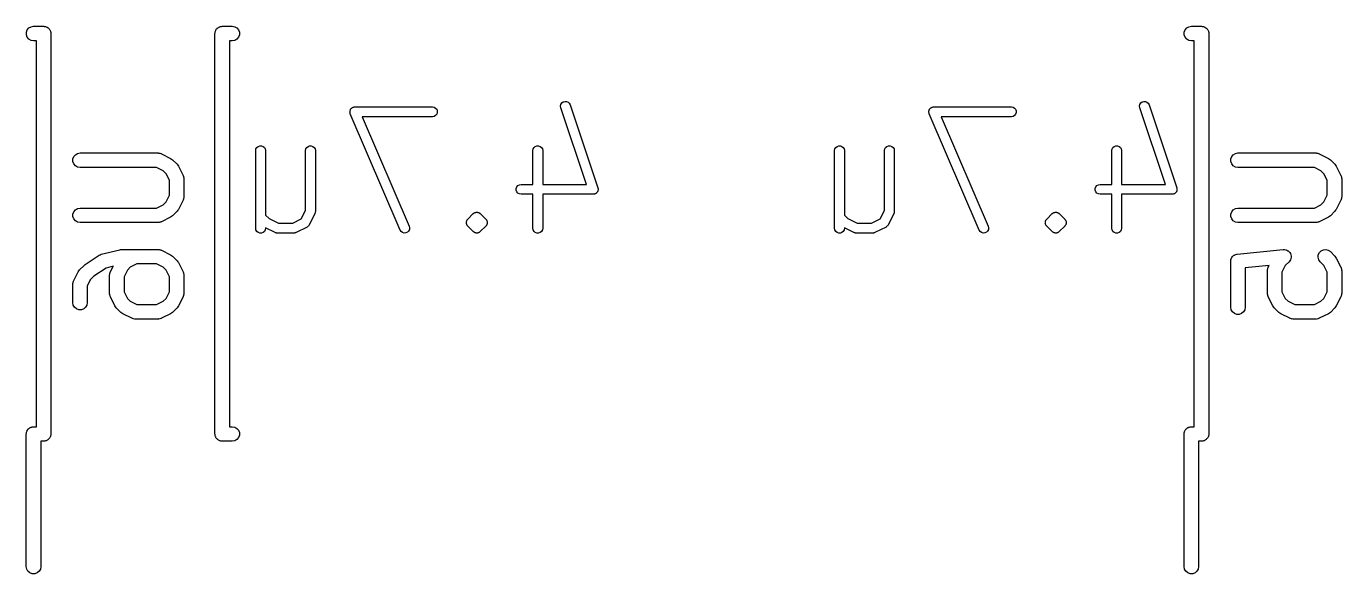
# Model space of a CAD drawing. Extents: x -0.3 to 76.5, y -74.5 to -2.2.
# Drawn here: x 62.9 to 76.53, y -39.52 to -33.85 of the extents above; entities that cross this region are included whole.
import ezdxf

# ---------------------------------------------------------------- set-up
doc = ezdxf.new("R2010")
doc.units = 0
doc.header["$MEASUREMENT"] = 0
doc.layers.add('BLACK', color=7, linetype='CONTINUOUS')

msp = doc.modelspace()

# ---------------------------------------------------------------- linework, layer by layer
at = {"layer": 'Black'}
for p, q in [((62.8961, -33.912), (62.905, -33.8875)), ((62.8961, -33.938), (62.8961, -33.912)), ((62.905, -33.9625), (62.8961, -33.938)), ((62.905, -33.8875), (62.9218, -33.8675)), ((62.9218, -33.8675), (62.9443, -33.8545)), ((62.9443, -33.8545), (62.97, -33.85)), ((62.97, -33.85), (63.075, -33.85)), ((63.075, -33.85), (63.0815, -33.8511)), ((63.0815, -33.8511), (63.088, -33.8511)), ((63.088, -33.8511), (63.0942, -33.8534)), ((63.0942, -33.8534), (63.1007, -33.8545)), ((63.1007, -33.8545), (63.1063, -33.8578)), ((63.1063, -33.8578), (63.1125, -33.86)), ((63.1125, -33.86), (63.1175, -33.8643)), ((63.1175, -33.8643), (63.1232, -33.8675)), ((63.1232, -33.8675), (63.1274, -33.8726)), ((63.1274, -33.8726), (63.1325, -33.8768)), ((63.1325, -33.8768), (63.1357, -33.8825)), ((63.1357, -33.8825), (63.14, -33.8875)), ((63.14, -33.8875), (63.1422, -33.8937)), ((63.1422, -33.8937), (63.1455, -33.8993)), ((63.1455, -33.8993), (63.1466, -33.9058)), ((63.1466, -33.9058), (63.1489, -33.912)), ((63.1489, -33.912), (63.1489, -33.9185)), ((63.1489, -33.9185), (63.15, -33.925)), ((63.15, -33.925), (63.15, -38.075)), ((64.85, -33.925), (64.8511, -33.9185)), ((64.85, -38.075), (64.85, -33.925)), ((64.8511, -33.912), (64.8534, -33.9058)), ((64.8511, -33.9185), (64.8511, -33.912)), ((64.8534, -33.9058), (64.8545, -33.8993)), ((64.8545, -33.8993), (64.8578, -33.8937)), ((64.8578, -33.8937), (64.86, -33.8875)), ((64.86, -33.8875), (64.8643, -33.8825)), ((64.8643, -33.8825), (64.8675, -33.8768)), ((64.8675, -33.8768), (64.8726, -33.8726)), ((64.8726, -33.8726), (64.8768, -33.8675)), ((64.8768, -33.8675), (64.8825, -33.8643)), ((64.8825, -33.8643), (64.8875, -33.86)), ((64.8875, -33.86), (64.8937, -33.8578)), ((64.8937, -33.8578), (64.8993, -33.8545)), ((64.8993, -33.8545), (64.9058, -33.8534)), ((64.9058, -33.8534), (64.912, -33.8511)), ((64.912, -33.8511), (64.9185, -33.8511)), ((64.9185, -33.8511), (64.925, -33.85)), ((64.925, -33.85), (65.03, -33.85)), ((65.03, -33.85), (65.0557, -33.8545)), ((65.0557, -33.8545), (65.0782, -33.8675)), ((65.0782, -33.8675), (65.095, -33.8875)), ((65.095, -33.8875), (65.1039, -33.912)), ((65.1039, -33.938), (65.095, -33.9625)), ((65.1039, -33.912), (65.1039, -33.938)), ((74.8961, -33.912), (74.905, -33.8875)), ((74.8961, -33.938), (74.8961, -33.912)), ((74.905, -33.9625), (74.8961, -33.938)), ((74.905, -33.8875), (74.9218, -33.8675)), ((74.9218, -33.8675), (74.9443, -33.8545)), ((74.9443, -33.8545), (74.97, -33.85)), ((74.97, -33.85), (75.075, -33.85)), ((75.075, -33.85), (75.0815, -33.8511)), ((75.0815, -33.8511), (75.088, -33.8511)), ((75.088, -33.8511), (75.0942, -33.8534)), ((75.0942, -33.8534), (75.1007, -33.8545)), ((75.1007, -33.8545), (75.1063, -33.8578)), ((75.1063, -33.8578), (75.1125, -33.86)), ((75.1125, -33.86), (75.1175, -33.8643)), ((75.1175, -33.8643), (75.1232, -33.8675)), ((75.1232, -33.8675), (75.1274, -33.8726)), ((75.1274, -33.8726), (75.1325, -33.8768)), ((75.1325, -33.8768), (75.1357, -33.8825)), ((75.1357, -33.8825), (75.14, -33.8875)), ((75.14, -33.8875), (75.1422, -33.8937)), ((75.1422, -33.8937), (75.1455, -33.8993)), ((75.1455, -33.8993), (75.1466, -33.9058)), ((75.1466, -33.9058), (75.1489, -33.912)), ((75.1489, -33.912), (75.1489, -33.9185)), ((75.1489, -33.9185), (75.15, -33.925)), ((75.15, -33.925), (75.15, -38.075)), ((62.9218, -33.9825), (62.905, -33.9625)), ((62.9443, -33.9955), (62.9218, -33.9825)), ((62.97, -34), (62.9443, -33.9955)), ((63, -34), (62.97, -34)), ((63, -38), (63, -34)), ((65.03, -34), (65, -34)), ((65, -34), (65, -38)), ((65.0557, -33.9955), (65.03, -34)), ((65.0782, -33.9825), (65.0557, -33.9955)), ((65.095, -33.9625), (65.0782, -33.9825)), ((74.9218, -33.9825), (74.905, -33.9625)), ((74.9443, -33.9955), (74.9218, -33.9825)), ((74.97, -34), (74.9443, -33.9955)), ((75, -34), (74.97, -34)), ((75, -38), (75, -34)), ((66.249, -34.7389), (66.2497, -34.7331)), ((66.2497, -34.7418), (66.249, -34.7389)), ((66.2497, -34.7272), (66.2507, -34.7244)), ((66.2497, -34.7331), (66.2497, -34.7272)), ((66.2497, -34.7449), (66.2497, -34.7418)), ((66.2517, -34.7504), (66.2497, -34.7449)), ((66.2507, -34.7244), (66.2511, -34.7214)), ((66.2511, -34.7214), (66.2537, -34.7161)), ((66.253, -34.7561), (66.2517, -34.7504)), ((66.7701, -35.9626), (66.253, -34.7561)), ((66.2537, -34.7161), (66.2557, -34.7106)), ((66.2557, -34.7106), (66.2577, -34.7083)), ((66.2577, -34.7083), (66.2591, -34.7056)), ((66.2591, -34.7056), (66.2633, -34.7016)), ((66.2633, -34.7016), (66.2671, -34.6971)), ((66.2671, -34.6971), (66.2697, -34.6956)), ((66.2697, -34.6956), (66.2719, -34.6935)), ((66.2719, -34.6935), (66.2773, -34.6912)), ((66.2773, -34.6912), (66.2824, -34.6883)), ((66.2824, -34.6883), (66.2853, -34.6878)), ((66.2853, -34.6878), (66.2881, -34.6866)), ((66.2881, -34.6866), (66.294, -34.6863)), ((66.294, -34.6863), (66.2997, -34.6852)), ((66.2997, -34.6852), (67.1041, -34.6852)), ((67.1041, -34.6852), (67.1214, -34.6883)), ((67.1214, -34.6883), (67.1367, -34.6971)), ((67.1367, -34.6971), (67.1481, -34.7106)), ((67.1481, -34.7614), (67.1367, -34.775)), ((67.1481, -34.7106), (67.1541, -34.7272)), ((67.1541, -34.7449), (67.1481, -34.7614)), ((67.1541, -34.7272), (67.1541, -34.7449)), ((68.4321, -34.6772), (68.4357, -34.6599)), ((68.4347, -34.6947), (68.4321, -34.6772)), ((68.6997, -35.4896), (68.4347, -34.6947)), ((68.4357, -34.6599), (68.4449, -34.6449)), ((68.4449, -34.6449), (68.4587, -34.6339)), ((68.4587, -34.6339), (68.4755, -34.6283)), ((68.4755, -34.6283), (68.4931, -34.6288)), ((68.4931, -34.6288), (68.5095, -34.6353)), ((68.5095, -34.6353), (68.5227, -34.647)), ((68.5227, -34.647), (68.5311, -34.6625)), ((68.5311, -34.6625), (68.8184, -35.5243)), ((72.249, -34.7389), (72.2497, -34.7331)), ((72.2497, -34.7418), (72.249, -34.7389)), ((72.2497, -34.7272), (72.2507, -34.7244)), ((72.2497, -34.7331), (72.2497, -34.7272)), ((72.2497, -34.7449), (72.2497, -34.7418)), ((72.2517, -34.7504), (72.2497, -34.7449)), ((72.2507, -34.7244), (72.2511, -34.7214)), ((72.2511, -34.7214), (72.2537, -34.7161)), ((72.253, -34.7561), (72.2517, -34.7504)), ((72.7701, -35.9626), (72.253, -34.7561)), ((72.2537, -34.7161), (72.2557, -34.7106)), ((72.2557, -34.7106), (72.2577, -34.7083)), ((72.2577, -34.7083), (72.2591, -34.7056)), ((72.2591, -34.7056), (72.2633, -34.7016)), ((72.2633, -34.7016), (72.2671, -34.6971)), ((72.2671, -34.6971), (72.2697, -34.6956)), ((72.2697, -34.6956), (72.2719, -34.6935)), ((72.2719, -34.6935), (72.2773, -34.6912)), ((72.2773, -34.6912), (72.2824, -34.6883)), ((72.2824, -34.6883), (72.2853, -34.6878)), ((72.2853, -34.6878), (72.2881, -34.6866)), ((72.2881, -34.6866), (72.294, -34.6863)), ((72.294, -34.6863), (72.2997, -34.6852)), ((72.2997, -34.6852), (73.1041, -34.6852)), ((73.1041, -34.6852), (73.1214, -34.6883)), ((73.1214, -34.6883), (73.1367, -34.6971)), ((73.1367, -34.6971), (73.1481, -34.7106)), ((73.1481, -34.7614), (73.1367, -34.775)), ((73.1481, -34.7106), (73.1541, -34.7272)), ((73.1541, -34.7449), (73.1481, -34.7614)), ((73.1541, -34.7272), (73.1541, -34.7449)), ((74.4321, -34.6772), (74.4357, -34.6599)), ((74.4347, -34.6947), (74.4321, -34.6772)), ((74.6997, -35.4896), (74.4347, -34.6947)), ((74.4357, -34.6599), (74.4449, -34.6449)), ((74.4449, -34.6449), (74.4587, -34.6339)), ((74.4587, -34.6339), (74.4755, -34.6283)), ((74.4755, -34.6283), (74.4931, -34.6288)), ((74.4931, -34.6288), (74.5095, -34.6353)), ((74.5095, -34.6353), (74.5227, -34.647)), ((74.5227, -34.647), (74.5311, -34.6625)), ((74.5311, -34.6625), (74.8184, -35.5243)), ((67.1041, -34.7868), (66.3768, -34.7868)), ((66.3768, -34.7868), (66.8635, -35.9225)), ((67.1214, -34.7838), (67.1041, -34.7868)), ((67.1367, -34.775), (67.1214, -34.7838)), ((73.1041, -34.7868), (72.3768, -34.7868)), ((72.3768, -34.7868), (72.8635, -35.9225)), ((73.1214, -34.7838), (73.1041, -34.7868)), ((73.1367, -34.775), (73.1214, -34.7838)), ((63.4042, -35.1806), (63.4267, -35.1676)), ((63.4267, -35.1676), (63.4524, -35.1631)), ((63.4524, -35.1631), (64.2619, -35.1631)), ((64.2619, -35.1631), (64.2662, -35.1638)), ((64.2662, -35.1638), (64.2705, -35.1636)), ((64.2705, -35.1636), (64.2789, -35.1661)), ((64.2789, -35.1661), (64.2876, -35.1676)), ((64.2876, -35.1676), (64.2913, -35.1698)), ((64.2913, -35.1698), (64.2954, -35.171)), ((64.2954, -35.171), (64.3907, -35.2186)), ((65.2722, -35.1382), (65.2753, -35.1208)), ((65.2722, -35.9425), (65.2722, -35.1382)), ((65.2753, -35.1208), (65.2841, -35.1056)), ((65.2841, -35.1056), (65.2976, -35.0942)), ((65.2976, -35.0942), (65.3142, -35.0882)), ((65.3142, -35.0882), (65.3319, -35.0882)), ((65.3319, -35.0882), (65.3484, -35.0942)), ((65.3484, -35.0942), (65.362, -35.1056)), ((65.362, -35.1056), (65.3708, -35.1208)), ((65.3708, -35.1208), (65.3738, -35.1382)), ((65.3738, -35.1382), (65.3738, -35.8066)), ((65.7893, -35.1382), (65.7924, -35.1208)), ((65.7893, -35.7582), (65.7893, -35.1382)), ((65.7924, -35.1208), (65.8012, -35.1056)), ((65.8012, -35.1056), (65.8147, -35.0942)), ((65.8147, -35.0942), (65.8313, -35.0882)), ((65.8313, -35.0882), (65.8489, -35.0882)), ((65.8489, -35.0882), (65.8655, -35.0942)), ((65.8655, -35.0942), (65.879, -35.1056)), ((65.879, -35.1056), (65.8879, -35.1208)), ((65.8879, -35.1208), (65.8909, -35.1382)), ((65.8909, -35.1382), (65.8909, -35.7702)), ((68.1449, -35.1382), (68.1479, -35.1208)), ((68.1449, -35.4896), (68.1449, -35.1382)), ((68.1479, -35.1208), (68.1568, -35.1056)), ((68.1568, -35.1056), (68.1703, -35.0942)), ((68.1703, -35.0942), (68.1868, -35.0882)), ((68.1868, -35.0882), (68.2045, -35.0882)), ((68.2045, -35.0882), (68.2211, -35.0942)), ((68.2211, -35.0942), (68.2346, -35.1056)), ((68.2346, -35.1056), (68.2434, -35.1208)), ((68.2434, -35.1208), (68.2465, -35.1382)), ((68.2465, -35.1382), (68.2465, -35.4896)), ((71.2722, -35.1382), (71.2753, -35.1208)), ((71.2722, -35.9425), (71.2722, -35.1382)), ((71.2753, -35.1208), (71.2841, -35.1056)), ((71.2841, -35.1056), (71.2976, -35.0942)), ((71.2976, -35.0942), (71.3142, -35.0882)), ((71.3142, -35.0882), (71.3319, -35.0882)), ((71.3319, -35.0882), (71.3484, -35.0942)), ((71.3484, -35.0942), (71.362, -35.1056)), ((71.362, -35.1056), (71.3708, -35.1208)), ((71.3708, -35.1208), (71.3738, -35.1382)), ((71.3738, -35.1382), (71.3738, -35.8066)), ((71.7893, -35.1382), (71.7924, -35.1208)), ((71.7893, -35.7582), (71.7893, -35.1382)), ((71.7924, -35.1208), (71.8012, -35.1056)), ((71.8012, -35.1056), (71.8147, -35.0942)), ((71.8147, -35.0942), (71.8313, -35.0882)), ((71.8313, -35.0882), (71.8489, -35.0882)), ((71.8489, -35.0882), (71.8655, -35.0942)), ((71.8655, -35.0942), (71.879, -35.1056)), ((71.879, -35.1056), (71.8879, -35.1208)), ((71.8879, -35.1208), (71.8909, -35.1382)), ((71.8909, -35.1382), (71.8909, -35.7702)), ((74.1449, -35.1382), (74.1479, -35.1208)), ((74.1449, -35.4896), (74.1449, -35.1382)), ((74.1479, -35.1208), (74.1568, -35.1056)), ((74.1568, -35.1056), (74.1703, -35.0942)), ((74.1703, -35.0942), (74.1868, -35.0882)), ((74.1868, -35.0882), (74.2045, -35.0882)), ((74.2045, -35.0882), (74.2211, -35.0942)), ((74.2211, -35.0942), (74.2346, -35.1056)), ((74.2346, -35.1056), (74.2434, -35.1208)), ((74.2434, -35.1208), (74.2465, -35.1382)), ((74.2465, -35.1382), (74.2465, -35.4896)), ((75.4042, -35.1806), (75.4267, -35.1676)), ((75.4267, -35.1676), (75.4524, -35.1631)), ((75.4524, -35.1631), (76.2619, -35.1631)), ((76.2619, -35.1631), (76.2662, -35.1638)), ((76.2662, -35.1638), (76.2705, -35.1636)), ((76.2705, -35.1636), (76.2789, -35.1661)), ((76.2789, -35.1661), (76.2876, -35.1676)), ((76.2876, -35.1676), (76.2913, -35.1698)), ((76.2913, -35.1698), (76.2954, -35.171)), ((76.2954, -35.171), (76.3907, -35.2186)), ((63.3785, -35.2251), (63.3874, -35.2006)), ((63.3785, -35.2511), (63.3785, -35.2251)), ((63.3874, -35.2756), (63.3785, -35.2511)), ((63.3874, -35.2006), (63.4042, -35.1806)), ((63.4042, -35.2955), (63.3874, -35.2756)), ((63.4267, -35.3086), (63.4042, -35.2955)), ((64.3907, -35.2186), (64.4003, -35.2258)), ((64.4003, -35.2258), (64.4102, -35.2327)), ((64.4102, -35.2327), (64.4578, -35.2803)), ((64.4578, -35.2803), (64.4647, -35.2901)), ((64.4647, -35.2901), (64.4718, -35.2998)), ((64.4718, -35.2998), (64.5195, -35.395)), ((75.3785, -35.2251), (75.3874, -35.2006)), ((75.3785, -35.2511), (75.3785, -35.2251)), ((75.3874, -35.2756), (75.3785, -35.2511)), ((75.3874, -35.2006), (75.4042, -35.1806)), ((75.4042, -35.2955), (75.3874, -35.2756)), ((75.4267, -35.3086), (75.4042, -35.2955)), ((76.3907, -35.2186), (76.4003, -35.2258)), ((76.4003, -35.2258), (76.4102, -35.2327)), ((76.4102, -35.2327), (76.4578, -35.2803)), ((76.4578, -35.2803), (76.4647, -35.2901)), ((76.4647, -35.2901), (76.4718, -35.2998)), ((76.4718, -35.2998), (76.5195, -35.395)), ((63.4524, -35.3131), (63.4267, -35.3086)), ((64.2442, -35.3131), (63.4524, -35.3131)), ((64.3127, -35.3474), (64.2442, -35.3131)), ((64.3431, -35.3778), (64.3127, -35.3474)), ((64.3774, -35.4463), (64.3431, -35.3778)), ((64.5195, -35.395), (64.5207, -35.3992)), ((64.5207, -35.3992), (64.5229, -35.4029)), ((64.5229, -35.4029), (64.5244, -35.4116)), ((64.5244, -35.4116), (64.5269, -35.42)), ((64.5269, -35.42), (64.5266, -35.4243)), ((64.5266, -35.4243), (64.5274, -35.4286)), ((64.5274, -35.4286), (64.5274, -35.619)), ((75.4524, -35.3131), (75.4267, -35.3086)), ((76.2442, -35.3131), (75.4524, -35.3131)), ((76.3127, -35.3474), (76.2442, -35.3131)), ((76.3431, -35.3778), (76.3127, -35.3474)), ((76.3774, -35.4463), (76.3431, -35.3778)), ((76.5195, -35.395), (76.5207, -35.3992)), ((76.5207, -35.3992), (76.5229, -35.4029)), ((76.5229, -35.4029), (76.5244, -35.4116)), ((76.5244, -35.4116), (76.5269, -35.42)), ((76.5269, -35.42), (76.5266, -35.4243)), ((76.5266, -35.4243), (76.5274, -35.4286)), ((76.5274, -35.4286), (76.5274, -35.619)), ((64.3774, -35.6013), (64.3774, -35.4463)), ((67.9733, -35.5316), (67.9793, -35.515)), ((67.9733, -35.5492), (67.9733, -35.5316)), ((67.9793, -35.5658), (67.9733, -35.5492)), ((67.9793, -35.515), (67.9907, -35.5015)), ((67.9907, -35.5793), (67.9793, -35.5658)), ((67.9907, -35.5015), (68.0059, -35.4926)), ((68.0059, -35.5881), (67.9907, -35.5793)), ((68.0059, -35.4926), (68.0233, -35.4896)), ((68.0233, -35.4896), (68.1449, -35.4896)), ((68.2465, -35.4896), (68.6997, -35.4896)), ((68.8028, -35.5793), (68.7984, -35.5819)), ((68.8053, -35.5764), (68.8028, -35.5793)), ((68.8082, -35.5741), (68.8053, -35.5764)), ((68.8109, -35.5697), (68.8082, -35.5741)), ((68.8142, -35.5658), (68.8109, -35.5697)), ((68.8155, -35.5623), (68.8142, -35.5658)), ((68.8174, -35.5591), (68.8155, -35.5623)), ((68.8185, -35.554), (68.8174, -35.5591)), ((68.8184, -35.5243), (68.8189, -35.528)), ((68.8202, -35.5492), (68.8185, -35.554)), ((68.8189, -35.528), (68.8202, -35.5316)), ((68.8202, -35.5316), (68.8202, -35.5367)), ((68.8202, -35.5367), (68.821, -35.5418)), ((68.821, -35.5418), (68.8202, -35.5454)), ((68.8202, -35.5454), (68.8202, -35.5492)), ((73.9733, -35.5316), (73.9793, -35.515)), ((73.9733, -35.5492), (73.9733, -35.5316)), ((73.9793, -35.5658), (73.9733, -35.5492)), ((73.9793, -35.515), (73.9907, -35.5015)), ((73.9907, -35.5793), (73.9793, -35.5658)), ((73.9907, -35.5015), (74.0059, -35.4926)), ((74.0059, -35.5881), (73.9907, -35.5793)), ((74.0059, -35.4926), (74.0233, -35.4896)), ((74.0233, -35.4896), (74.1449, -35.4896)), ((74.2465, -35.4896), (74.6997, -35.4896)), ((74.8028, -35.5793), (74.7984, -35.5819)), ((74.8053, -35.5764), (74.8028, -35.5793)), ((74.8082, -35.5741), (74.8053, -35.5764)), ((74.8109, -35.5697), (74.8082, -35.5741)), ((74.8142, -35.5658), (74.8109, -35.5697)), ((74.8155, -35.5623), (74.8142, -35.5658)), ((74.8174, -35.5591), (74.8155, -35.5623)), ((74.8185, -35.554), (74.8174, -35.5591)), ((74.8184, -35.5243), (74.8189, -35.528)), ((74.8202, -35.5492), (74.8185, -35.554)), ((74.8189, -35.528), (74.8202, -35.5316)), ((74.8202, -35.5316), (74.8202, -35.5367)), ((74.8202, -35.5367), (74.821, -35.5418)), ((74.821, -35.5418), (74.8202, -35.5454)), ((74.8202, -35.5454), (74.8202, -35.5492)), ((76.3774, -35.6013), (76.3774, -35.4463)), ((64.2442, -35.7345), (64.3127, -35.7003)), ((64.3127, -35.7003), (64.3431, -35.6699)), ((64.3431, -35.6699), (64.3774, -35.6013)), ((64.5195, -35.6526), (64.4718, -35.7478)), ((64.5207, -35.6484), (64.5195, -35.6526)), ((64.5229, -35.6447), (64.5207, -35.6484)), ((64.5244, -35.636), (64.5229, -35.6447)), ((64.5269, -35.6276), (64.5244, -35.636)), ((64.5274, -35.619), (64.5266, -35.6233)), ((64.5266, -35.6233), (64.5269, -35.6276)), ((68.0233, -35.5912), (68.0059, -35.5881)), ((68.1449, -35.5912), (68.0233, -35.5912)), ((68.1449, -35.9425), (68.1449, -35.5912)), ((68.7702, -35.5912), (68.2465, -35.5912)), ((68.2465, -35.5912), (68.2465, -35.9425)), ((68.7739, -35.5905), (68.7702, -35.5912)), ((68.7776, -35.5906), (68.7739, -35.5905)), ((68.7825, -35.589), (68.7776, -35.5906)), ((68.7876, -35.5881), (68.7825, -35.589)), ((68.7908, -35.5862), (68.7876, -35.5881)), ((68.7944, -35.5851), (68.7908, -35.5862)), ((68.7984, -35.5819), (68.7944, -35.5851)), ((74.0233, -35.5912), (74.0059, -35.5881)), ((74.1449, -35.5912), (74.0233, -35.5912)), ((74.1449, -35.9425), (74.1449, -35.5912)), ((74.7702, -35.5912), (74.2465, -35.5912)), ((74.2465, -35.5912), (74.2465, -35.9425)), ((74.7739, -35.5905), (74.7702, -35.5912)), ((74.7776, -35.5906), (74.7739, -35.5905)), ((74.7825, -35.589), (74.7776, -35.5906)), ((74.7876, -35.5881), (74.7825, -35.589)), ((74.7908, -35.5862), (74.7876, -35.5881)), ((74.7944, -35.5851), (74.7908, -35.5862)), ((74.7984, -35.5819), (74.7944, -35.5851)), ((76.2442, -35.7345), (76.3127, -35.7003)), ((76.3127, -35.7003), (76.3431, -35.6699)), ((76.3431, -35.6699), (76.3774, -35.6013)), ((76.5195, -35.6526), (76.4718, -35.7478)), ((76.5207, -35.6484), (76.5195, -35.6526)), ((76.5229, -35.6447), (76.5207, -35.6484)), ((76.5244, -35.636), (76.5229, -35.6447)), ((76.5269, -35.6276), (76.5244, -35.636)), ((76.5274, -35.619), (76.5266, -35.6233)), ((76.5266, -35.6233), (76.5269, -35.6276)), ((63.3785, -35.7965), (63.3874, -35.772)), ((63.3785, -35.8225), (63.3785, -35.7965)), ((63.3874, -35.847), (63.3785, -35.8225)), ((63.3874, -35.772), (63.4042, -35.7521)), ((63.4042, -35.867), (63.3874, -35.847)), ((63.4042, -35.7521), (63.4267, -35.739)), ((63.4267, -35.739), (63.4524, -35.7345)), ((63.4524, -35.7345), (64.2442, -35.7345)), ((64.3907, -35.829), (64.2954, -35.8766)), ((64.4003, -35.8218), (64.3907, -35.829)), ((64.4102, -35.8149), (64.4003, -35.8218)), ((64.4578, -35.7673), (64.4102, -35.8149)), ((64.4647, -35.7575), (64.4578, -35.7673)), ((64.4718, -35.7478), (64.4647, -35.7575)), ((65.3738, -35.8066), (65.4106, -35.8433)), ((65.4106, -35.8433), (65.5074, -35.8917)), ((65.6558, -35.8917), (65.7448, -35.8472)), ((65.7448, -35.8472), (65.7893, -35.7582)), ((65.8856, -35.7929), (65.8281, -35.9078)), ((65.8864, -35.7901), (65.8856, -35.7929)), ((65.8879, -35.7876), (65.8864, -35.7901)), ((65.8889, -35.7817), (65.8879, -35.7876)), ((65.8906, -35.776), (65.8889, -35.7817)), ((65.8909, -35.7702), (65.8904, -35.7731)), ((65.8904, -35.7731), (65.8906, -35.776)), ((67.4646, -35.856), (67.4678, -35.8528)), ((67.4678, -35.8528), (67.4703, -35.8492)), ((67.4703, -35.8492), (67.5278, -35.7917)), ((67.5278, -35.7917), (67.5314, -35.7892)), ((67.5314, -35.7892), (67.5346, -35.786)), ((67.5346, -35.786), (67.5366, -35.7851)), ((67.5366, -35.7851), (67.5383, -35.7836)), ((67.5383, -35.7836), (67.5404, -35.7829)), ((67.5404, -35.7829), (67.5422, -35.7816)), ((67.5422, -35.7816), (67.5465, -35.7805)), ((67.5465, -35.7805), (67.5505, -35.7786)), ((67.5505, -35.7786), (67.5528, -35.7784)), ((67.5528, -35.7784), (67.5549, -35.7776)), ((67.5549, -35.7776), (67.5571, -35.7776)), ((67.5571, -35.7776), (67.5593, -35.777)), ((67.5593, -35.777), (67.5637, -35.7774)), ((67.5637, -35.7774), (67.5681, -35.777)), ((67.5681, -35.777), (67.5703, -35.7776)), ((67.5703, -35.7776), (67.5725, -35.7776)), ((67.5725, -35.7776), (67.5746, -35.7784)), ((67.5746, -35.7784), (67.5768, -35.7786)), ((67.5768, -35.7786), (67.5809, -35.7805)), ((67.5809, -35.7805), (67.5852, -35.7816)), ((67.5852, -35.7816), (67.587, -35.7829)), ((67.587, -35.7829), (67.5891, -35.7836)), ((67.5891, -35.7836), (67.5908, -35.7851)), ((67.5908, -35.7851), (67.5928, -35.786)), ((67.5928, -35.786), (67.596, -35.7892)), ((67.596, -35.7892), (67.5996, -35.7917)), ((67.5996, -35.7917), (67.6571, -35.8492)), ((67.6571, -35.8492), (67.6596, -35.8528)), ((67.6596, -35.8528), (67.6628, -35.856)), ((71.3738, -35.8066), (71.4106, -35.8433)), ((71.4106, -35.8433), (71.5074, -35.8917)), ((71.6558, -35.8917), (71.7448, -35.8472)), ((71.7448, -35.8472), (71.7893, -35.7582)), ((71.8856, -35.7929), (71.8281, -35.9078)), ((71.8864, -35.7901), (71.8856, -35.7929)), ((71.8879, -35.7876), (71.8864, -35.7901)), ((71.8889, -35.7817), (71.8879, -35.7876)), ((71.8906, -35.776), (71.8889, -35.7817)), ((71.8909, -35.7702), (71.8904, -35.7731)), ((71.8904, -35.7731), (71.8906, -35.776)), ((73.4646, -35.856), (73.4678, -35.8528)), ((73.4678, -35.8528), (73.4703, -35.8492)), ((73.4703, -35.8492), (73.5278, -35.7917)), ((73.5278, -35.7917), (73.5314, -35.7892)), ((73.5314, -35.7892), (73.5346, -35.786)), ((73.5346, -35.786), (73.5366, -35.7851)), ((73.5366, -35.7851), (73.5383, -35.7836)), ((73.5383, -35.7836), (73.5404, -35.7829)), ((73.5404, -35.7829), (73.5422, -35.7816)), ((73.5422, -35.7816), (73.5465, -35.7805)), ((73.5465, -35.7805), (73.5505, -35.7786)), ((73.5505, -35.7786), (73.5528, -35.7784)), ((73.5528, -35.7784), (73.5549, -35.7776)), ((73.5549, -35.7776), (73.5571, -35.7776)), ((73.5571, -35.7776), (73.5593, -35.777)), ((73.5593, -35.777), (73.5637, -35.7774)), ((73.5637, -35.7774), (73.5681, -35.777)), ((73.5681, -35.777), (73.5703, -35.7776)), ((73.5703, -35.7776), (73.5725, -35.7776)), ((73.5725, -35.7776), (73.5746, -35.7784)), ((73.5746, -35.7784), (73.5768, -35.7786)), ((73.5768, -35.7786), (73.5809, -35.7805)), ((73.5809, -35.7805), (73.5852, -35.7816)), ((73.5852, -35.7816), (73.587, -35.7829)), ((73.587, -35.7829), (73.5891, -35.7836)), ((73.5891, -35.7836), (73.5908, -35.7851)), ((73.5908, -35.7851), (73.5928, -35.786)), ((73.5928, -35.786), (73.596, -35.7892)), ((73.596, -35.7892), (73.5996, -35.7917)), ((73.5996, -35.7917), (73.6571, -35.8492)), ((73.6571, -35.8492), (73.6596, -35.8528)), ((73.6596, -35.8528), (73.6628, -35.856)), ((75.3785, -35.7965), (75.3874, -35.772)), ((75.3785, -35.8225), (75.3785, -35.7965)), ((75.3874, -35.847), (75.3785, -35.8225)), ((75.3874, -35.772), (75.4042, -35.7521)), ((75.4042, -35.867), (75.3874, -35.847)), ((75.4042, -35.7521), (75.4267, -35.739)), ((75.4267, -35.739), (75.4524, -35.7345)), ((75.4524, -35.7345), (76.2442, -35.7345)), ((76.3907, -35.829), (76.2954, -35.8766)), ((76.4003, -35.8218), (76.3907, -35.829)), ((76.4102, -35.8149), (76.4003, -35.8218)), ((76.4578, -35.7673), (76.4102, -35.8149)), ((76.4647, -35.7575), (76.4578, -35.7673)), ((76.4718, -35.7478), (76.4647, -35.7575)), ((63.4267, -35.88), (63.4042, -35.867)), ((63.4524, -35.8845), (63.4267, -35.88)), ((64.2619, -35.8845), (63.4524, -35.8845)), ((64.2662, -35.8838), (64.2619, -35.8845)), ((64.2705, -35.884), (64.2662, -35.8838)), ((64.2789, -35.8815), (64.2705, -35.884)), ((64.2876, -35.88), (64.2789, -35.8815)), ((64.2913, -35.8778), (64.2876, -35.88)), ((64.2954, -35.8766), (64.2913, -35.8778)), ((65.2753, -35.9599), (65.2722, -35.9425)), ((65.2841, -35.9752), (65.2753, -35.9599)), ((65.2976, -35.9865), (65.2841, -35.9752)), ((65.3142, -35.9926), (65.2976, -35.9865)), ((65.3484, -35.9865), (65.3319, -35.9926)), ((65.362, -35.9752), (65.3484, -35.9865)), ((65.3708, -35.9599), (65.362, -35.9752)), ((65.3738, -35.9425), (65.3708, -35.9599)), ((65.4727, -35.988), (65.3738, -35.9386)), ((65.3738, -35.9386), (65.3738, -35.9425)), ((65.4755, -35.9888), (65.4727, -35.988)), ((65.478, -35.9903), (65.4755, -35.9888)), ((65.5074, -35.8917), (65.6558, -35.8917)), ((65.6877, -35.9888), (65.6851, -35.9903)), ((65.6905, -35.988), (65.6877, -35.9888)), ((65.8054, -35.9305), (65.6905, -35.988)), ((65.8114, -35.9261), (65.8054, -35.9305)), ((65.8176, -35.922), (65.8114, -35.9261)), ((65.8184, -35.9209), (65.8176, -35.922)), ((65.8196, -35.92), (65.8184, -35.9209)), ((65.8237, -35.9138), (65.8196, -35.92)), ((65.8281, -35.9078), (65.8237, -35.9138)), ((66.7798, -35.9773), (66.7701, -35.9626)), ((66.7939, -35.9879), (66.7798, -35.9773)), ((66.8108, -35.993), (66.7939, -35.9879)), ((66.8446, -35.9851), (66.8284, -35.992)), ((66.8575, -35.973), (66.8446, -35.9851)), ((66.8654, -35.9572), (66.8575, -35.973)), ((66.8635, -35.9225), (66.8675, -35.9397)), ((66.8675, -35.9397), (66.8654, -35.9572)), ((67.4556, -35.8807), (67.4568, -35.8764)), ((67.456, -35.8851), (67.4556, -35.8807)), ((67.4556, -35.8895), (67.456, -35.8851)), ((67.4568, -35.8938), (67.4556, -35.8895)), ((67.4568, -35.8764), (67.4572, -35.8719)), ((67.4572, -35.8982), (67.4568, -35.8938)), ((67.4572, -35.8719), (67.459, -35.8679)), ((67.459, -35.9023), (67.4572, -35.8982)), ((67.459, -35.8679), (67.4602, -35.8636)), ((67.4602, -35.9066), (67.459, -35.9023)), ((67.4602, -35.8636), (67.4627, -35.86)), ((67.4627, -35.9102), (67.4602, -35.9066)), ((67.4627, -35.86), (67.4646, -35.856)), ((67.4646, -35.9142), (67.4627, -35.9102)), ((67.4678, -35.9174), (67.4646, -35.9142)), ((67.4703, -35.921), (67.4678, -35.9174)), ((67.5278, -35.9785), (67.4703, -35.921)), ((67.5314, -35.981), (67.5278, -35.9785)), ((67.5346, -35.9842), (67.5314, -35.981)), ((67.5366, -35.9851), (67.5346, -35.9842)), ((67.5383, -35.9865), (67.5366, -35.9851)), ((67.5404, -35.9873), (67.5383, -35.9865)), ((67.5422, -35.9886), (67.5404, -35.9873)), ((67.5465, -35.9897), (67.5422, -35.9886)), ((67.5852, -35.9886), (67.5809, -35.9897)), ((67.587, -35.9873), (67.5852, -35.9886)), ((67.5891, -35.9865), (67.587, -35.9873)), ((67.5908, -35.9851), (67.5891, -35.9865)), ((67.5928, -35.9842), (67.5908, -35.9851)), ((67.596, -35.981), (67.5928, -35.9842)), ((67.5996, -35.9785), (67.596, -35.981)), ((67.6571, -35.921), (67.5996, -35.9785)), ((67.6596, -35.9174), (67.6571, -35.921)), ((67.6628, -35.9142), (67.6596, -35.9174)), ((67.6628, -35.856), (67.6646, -35.86)), ((67.6646, -35.9102), (67.6628, -35.9142)), ((67.6646, -35.86), (67.6672, -35.8636)), ((67.6672, -35.9066), (67.6646, -35.9102)), ((67.6672, -35.8636), (67.6683, -35.8679)), ((67.6683, -35.9023), (67.6672, -35.9066)), ((67.6683, -35.8679), (67.6702, -35.8719)), ((67.6702, -35.8982), (67.6683, -35.9023)), ((67.6702, -35.8719), (67.6706, -35.8764)), ((67.6706, -35.8938), (67.6702, -35.8982)), ((67.6706, -35.8764), (67.6717, -35.8807)), ((67.6717, -35.8895), (67.6706, -35.8938)), ((67.6717, -35.8807), (67.6714, -35.8851)), ((67.6714, -35.8851), (67.6717, -35.8895)), ((68.1479, -35.9599), (68.1449, -35.9425)), ((68.1568, -35.9752), (68.1479, -35.9599)), ((68.1703, -35.9865), (68.1568, -35.9752)), ((68.1868, -35.9926), (68.1703, -35.9865)), ((68.2211, -35.9865), (68.2045, -35.9926)), ((68.2346, -35.9752), (68.2211, -35.9865)), ((68.2434, -35.9599), (68.2346, -35.9752)), ((68.2465, -35.9425), (68.2434, -35.9599)), ((71.2753, -35.9599), (71.2722, -35.9425)), ((71.2841, -35.9752), (71.2753, -35.9599)), ((71.2976, -35.9865), (71.2841, -35.9752)), ((71.3142, -35.9926), (71.2976, -35.9865)), ((71.3484, -35.9865), (71.3319, -35.9926)), ((71.362, -35.9752), (71.3484, -35.9865)), ((71.3708, -35.9599), (71.362, -35.9752)), ((71.3738, -35.9425), (71.3708, -35.9599)), ((71.4727, -35.988), (71.3738, -35.9386)), ((71.3738, -35.9386), (71.3738, -35.9425)), ((71.4755, -35.9888), (71.4727, -35.988)), ((71.478, -35.9903), (71.4755, -35.9888)), ((71.5074, -35.8917), (71.6558, -35.8917)), ((71.6877, -35.9888), (71.6851, -35.9903)), ((71.6905, -35.988), (71.6877, -35.9888)), ((71.8054, -35.9305), (71.6905, -35.988)), ((71.8114, -35.9261), (71.8054, -35.9305)), ((71.8176, -35.922), (71.8114, -35.9261)), ((71.8184, -35.9209), (71.8176, -35.922)), ((71.8196, -35.92), (71.8184, -35.9209)), ((71.8237, -35.9138), (71.8196, -35.92)), ((71.8281, -35.9078), (71.8237, -35.9138)), ((72.7798, -35.9773), (72.7701, -35.9626)), ((72.7939, -35.9879), (72.7798, -35.9773)), ((72.8108, -35.993), (72.7939, -35.9879)), ((72.8446, -35.9851), (72.8284, -35.992)), ((72.8575, -35.973), (72.8446, -35.9851)), ((72.8654, -35.9572), (72.8575, -35.973)), ((72.8635, -35.9225), (72.8675, -35.9397)), ((72.8675, -35.9397), (72.8654, -35.9572)), ((73.4556, -35.8807), (73.4568, -35.8764)), ((73.456, -35.8851), (73.4556, -35.8807)), ((73.4556, -35.8895), (73.456, -35.8851)), ((73.4568, -35.8938), (73.4556, -35.8895)), ((73.4568, -35.8764), (73.4572, -35.8719)), ((73.4572, -35.8982), (73.4568, -35.8938)), ((73.4572, -35.8719), (73.459, -35.8679)), ((73.459, -35.9023), (73.4572, -35.8982)), ((73.459, -35.8679), (73.4602, -35.8636)), ((73.4602, -35.9066), (73.459, -35.9023)), ((73.4602, -35.8636), (73.4627, -35.86)), ((73.4627, -35.9102), (73.4602, -35.9066)), ((73.4627, -35.86), (73.4646, -35.856)), ((73.4646, -35.9142), (73.4627, -35.9102)), ((73.4678, -35.9174), (73.4646, -35.9142)), ((73.4703, -35.921), (73.4678, -35.9174)), ((73.5278, -35.9785), (73.4703, -35.921)), ((73.5314, -35.981), (73.5278, -35.9785)), ((73.5346, -35.9842), (73.5314, -35.981)), ((73.5366, -35.9851), (73.5346, -35.9842)), ((73.5383, -35.9865), (73.5366, -35.9851)), ((73.5404, -35.9873), (73.5383, -35.9865)), ((73.5422, -35.9886), (73.5404, -35.9873)), ((73.5465, -35.9897), (73.5422, -35.9886)), ((73.5852, -35.9886), (73.5809, -35.9897)), ((73.587, -35.9873), (73.5852, -35.9886)), ((73.5891, -35.9865), (73.587, -35.9873)), ((73.5908, -35.9851), (73.5891, -35.9865)), ((73.5928, -35.9842), (73.5908, -35.9851)), ((73.596, -35.981), (73.5928, -35.9842)), ((73.5996, -35.9785), (73.596, -35.981)), ((73.6571, -35.921), (73.5996, -35.9785)), ((73.6596, -35.9174), (73.6571, -35.921)), ((73.6628, -35.9142), (73.6596, -35.9174)), ((73.6628, -35.856), (73.6646, -35.86)), ((73.6646, -35.9102), (73.6628, -35.9142)), ((73.6646, -35.86), (73.6672, -35.8636)), ((73.6672, -35.9066), (73.6646, -35.9102)), ((73.6672, -35.8636), (73.6683, -35.8679)), ((73.6683, -35.9023), (73.6672, -35.9066)), ((73.6683, -35.8679), (73.6702, -35.8719)), ((73.6702, -35.8982), (73.6683, -35.9023)), ((73.6702, -35.8719), (73.6706, -35.8764)), ((73.6706, -35.8938), (73.6702, -35.8982)), ((73.6706, -35.8764), (73.6717, -35.8807)), ((73.6717, -35.8895), (73.6706, -35.8938)), ((73.6717, -35.8807), (73.6714, -35.8851)), ((73.6714, -35.8851), (73.6717, -35.8895)), ((74.1479, -35.9599), (74.1449, -35.9425)), ((74.1568, -35.9752), (74.1479, -35.9599)), ((74.1703, -35.9865), (74.1568, -35.9752)), ((74.1868, -35.9926), (74.1703, -35.9865)), ((74.2211, -35.9865), (74.2045, -35.9926)), ((74.2346, -35.9752), (74.2211, -35.9865)), ((74.2434, -35.9599), (74.2346, -35.9752)), ((74.2465, -35.9425), (74.2434, -35.9599)), ((75.4267, -35.88), (75.4042, -35.867)), ((75.4524, -35.8845), (75.4267, -35.88)), ((76.2619, -35.8845), (75.4524, -35.8845)), ((76.2662, -35.8838), (76.2619, -35.8845)), ((76.2705, -35.884), (76.2662, -35.8838)), ((76.2789, -35.8815), (76.2705, -35.884)), ((76.2876, -35.88), (76.2789, -35.8815)), ((76.2913, -35.8778), (76.2876, -35.88)), ((76.2954, -35.8766), (76.2913, -35.8778)), ((65.3319, -35.9926), (65.3142, -35.9926)), ((65.4839, -35.9913), (65.478, -35.9903)), ((65.4896, -35.993), (65.4839, -35.9913)), ((65.4925, -35.9928), (65.4896, -35.993)), ((65.4954, -35.9933), (65.4925, -35.9928)), ((65.6678, -35.9933), (65.4954, -35.9933)), ((65.6706, -35.9928), (65.6678, -35.9933)), ((65.6736, -35.993), (65.6706, -35.9928)), ((65.6793, -35.9913), (65.6736, -35.993)), ((65.6851, -35.9903), (65.6793, -35.9913)), ((66.8284, -35.992), (66.8108, -35.993)), ((67.5505, -35.9916), (67.5465, -35.9897)), ((67.5528, -35.9918), (67.5505, -35.9916)), ((67.5549, -35.9926), (67.5528, -35.9918)), ((67.5571, -35.9926), (67.5549, -35.9926)), ((67.5593, -35.9932), (67.5571, -35.9926)), ((67.5637, -35.9928), (67.5593, -35.9932)), ((67.5681, -35.9932), (67.5637, -35.9928)), ((67.5703, -35.9926), (67.5681, -35.9932)), ((67.5725, -35.9926), (67.5703, -35.9926)), ((67.5746, -35.9918), (67.5725, -35.9926)), ((67.5768, -35.9916), (67.5746, -35.9918)), ((67.5809, -35.9897), (67.5768, -35.9916)), ((68.2045, -35.9926), (68.1868, -35.9926)), ((71.3319, -35.9926), (71.3142, -35.9926)), ((71.4839, -35.9913), (71.478, -35.9903)), ((71.4896, -35.993), (71.4839, -35.9913)), ((71.4925, -35.9928), (71.4896, -35.993)), ((71.4954, -35.9933), (71.4925, -35.9928)), ((71.6678, -35.9933), (71.4954, -35.9933)), ((71.6706, -35.9928), (71.6678, -35.9933)), ((71.6736, -35.993), (71.6706, -35.9928)), ((71.6793, -35.9913), (71.6736, -35.993)), ((71.6851, -35.9903), (71.6793, -35.9913)), ((72.8284, -35.992), (72.8108, -35.993)), ((73.5505, -35.9916), (73.5465, -35.9897)), ((73.5528, -35.9918), (73.5505, -35.9916)), ((73.5549, -35.9926), (73.5528, -35.9918)), ((73.5571, -35.9926), (73.5549, -35.9926)), ((73.5593, -35.9932), (73.5571, -35.9926)), ((73.5637, -35.9928), (73.5593, -35.9932)), ((73.5681, -35.9932), (73.5637, -35.9928)), ((73.5703, -35.9926), (73.5681, -35.9932)), ((73.5725, -35.9926), (73.5703, -35.9926)), ((73.5746, -35.9918), (73.5725, -35.9926)), ((73.5768, -35.9916), (73.5746, -35.9918)), ((73.5809, -35.9897), (73.5768, -35.9916)), ((74.2045, -35.9926), (74.1868, -35.9926)), ((63.506, -36.3185), (63.6489, -36.2233)), ((63.6489, -36.2233), (63.6606, -36.2182)), ((63.6606, -36.2182), (63.6723, -36.213)), ((63.6723, -36.213), (63.8628, -36.1653)), ((63.8628, -36.1653), (63.8719, -36.1647)), ((63.8719, -36.1647), (63.881, -36.1631)), ((63.881, -36.1631), (64.2619, -36.1631)), ((64.2619, -36.1631), (64.2662, -36.1638)), ((64.2662, -36.1638), (64.2705, -36.1636)), ((64.2705, -36.1636), (64.2789, -36.1661)), ((64.2789, -36.1661), (64.2876, -36.1676)), ((64.2876, -36.1676), (64.2913, -36.1698)), ((64.2913, -36.1698), (64.2954, -36.171)), ((64.2954, -36.171), (64.3907, -36.2186)), ((64.3907, -36.2186), (64.4003, -36.2258)), ((64.4003, -36.2258), (64.4102, -36.2327)), ((64.4102, -36.2327), (64.4578, -36.2803)), ((75.3801, -36.2702), (75.3819, -36.2601)), ((75.3819, -36.2601), (75.3833, -36.2576)), ((75.3833, -36.2576), (75.384, -36.2549)), ((75.384, -36.2549), (75.3898, -36.2464)), ((75.3898, -36.2464), (75.3949, -36.2375)), ((75.3949, -36.2375), (75.3971, -36.2357)), ((75.3971, -36.2357), (75.3987, -36.2333)), ((75.3987, -36.2333), (75.407, -36.2274)), ((75.407, -36.2274), (75.4149, -36.2208)), ((75.4149, -36.2208), (75.4175, -36.2198)), ((75.4175, -36.2198), (75.4198, -36.2181)), ((75.4198, -36.2181), (75.4297, -36.2154)), ((75.4297, -36.2154), (75.4394, -36.2119)), ((75.4394, -36.2119), (75.4422, -36.2119)), ((75.4422, -36.2119), (75.4449, -36.2111)), ((75.4449, -36.2111), (75.9211, -36.1635)), ((75.9211, -36.1635), (75.9216, -36.1635)), ((75.9216, -36.1635), (75.922, -36.1634)), ((75.922, -36.1634), (75.9345, -36.1645)), ((75.9345, -36.1645), (75.9471, -36.1654)), ((75.9471, -36.1654), (75.9475, -36.1656)), ((75.9475, -36.1656), (75.948, -36.1657)), ((75.948, -36.1657), (75.9594, -36.171)), ((75.9594, -36.171), (75.9708, -36.1761)), ((75.9708, -36.1761), (75.9712, -36.1765)), ((75.9712, -36.1765), (75.9716, -36.1767)), ((75.9716, -36.1767), (75.9805, -36.1856)), ((75.9805, -36.1856), (75.9895, -36.1943)), ((75.9895, -36.1943), (75.9897, -36.1947)), ((75.9897, -36.1947), (75.99, -36.1951)), ((75.99, -36.1951), (75.9953, -36.2065)), ((75.9953, -36.2065), (76.0008, -36.2178)), ((76, -36.2567), (75.9969, -36.2689)), ((76.0033, -36.2446), (76, -36.2567)), ((76.0008, -36.2178), (76.0008, -36.2183)), ((76.0008, -36.2183), (76.001, -36.2187)), ((76.001, -36.2187), (76.0021, -36.2312)), ((76.0021, -36.2312), (76.0034, -36.2437)), ((76.0034, -36.2437), (76.0032, -36.2442)), ((76.0032, -36.2442), (76.0033, -36.2446)), ((76.2824, -36.2446), (76.2847, -36.2187)), ((76.2892, -36.2698), (76.2824, -36.2446)), ((76.2847, -36.2187), (76.2957, -36.1951)), ((76.2957, -36.1951), (76.3141, -36.1767)), ((76.3141, -36.1767), (76.3377, -36.1656)), ((76.3377, -36.1656), (76.3637, -36.1634)), ((76.3637, -36.1634), (76.3888, -36.1701)), ((76.3888, -36.1701), (76.4102, -36.1851)), ((76.4102, -36.1851), (76.4578, -36.2327)), ((76.4578, -36.2327), (76.4647, -36.2425)), ((76.4647, -36.2425), (76.4718, -36.2522)), ((76.4718, -36.2522), (76.5195, -36.3474)), ((63.3853, -36.4903), (63.4329, -36.395)), ((63.4329, -36.395), (63.4401, -36.3854)), ((63.4401, -36.3854), (63.447, -36.3755)), ((63.447, -36.3755), (63.4946, -36.3279)), ((63.4946, -36.3279), (63.5007, -36.3237)), ((63.5007, -36.3237), (63.506, -36.3185)), ((63.7213, -36.3553), (63.5954, -36.4392)), ((63.7954, -36.3368), (63.7213, -36.3553)), ((63.765, -36.3992), (63.7663, -36.395)), ((63.7663, -36.395), (63.7954, -36.3368)), ((63.9426, -36.3778), (63.9083, -36.4463)), ((63.973, -36.3474), (63.9426, -36.3778)), ((64.0415, -36.3131), (63.973, -36.3474)), ((64.2442, -36.3131), (64.0415, -36.3131)), ((64.3127, -36.3474), (64.2442, -36.3131)), ((64.3431, -36.3778), (64.3127, -36.3474)), ((64.3774, -36.4463), (64.3431, -36.3778)), ((64.4578, -36.2803), (64.4647, -36.2901)), ((64.4647, -36.2901), (64.4718, -36.2998)), ((64.4718, -36.2998), (64.5195, -36.395)), ((64.5195, -36.395), (64.5207, -36.3992)), ((75.3774, -36.2857), (75.3779, -36.2829)), ((75.3774, -36.7619), (75.3774, -36.2857)), ((75.3776, -36.2801), (75.3801, -36.2702)), ((75.3779, -36.2829), (75.3776, -36.2801)), ((75.7756, -36.3288), (75.5274, -36.3536)), ((75.5274, -36.3536), (75.5274, -36.7619)), ((75.7583, -36.381), (75.7591, -36.3767)), ((75.7583, -36.619), (75.7583, -36.381)), ((75.7588, -36.3724), (75.7613, -36.364)), ((75.7591, -36.3767), (75.7588, -36.3724)), ((75.7613, -36.364), (75.7629, -36.3553)), ((75.7629, -36.3553), (75.765, -36.3516)), ((75.765, -36.3516), (75.7663, -36.3474)), ((75.7663, -36.3474), (75.7756, -36.3288)), ((75.9426, -36.3301), (75.9083, -36.3987)), ((75.9816, -36.2911), (75.9426, -36.3301)), ((75.9819, -36.2907), (75.9816, -36.2911)), ((75.9823, -36.2905), (75.9819, -36.2907)), ((75.9893, -36.2801), (75.9823, -36.2905)), ((75.9965, -36.2698), (75.9893, -36.2801)), ((75.9967, -36.2693), (75.9965, -36.2698)), ((75.9969, -36.2689), (75.9967, -36.2693)), ((76.3041, -36.2911), (76.2892, -36.2698)), ((76.3431, -36.3301), (76.3041, -36.2911)), ((76.3774, -36.3987), (76.3431, -36.3301)), ((76.5195, -36.3474), (76.5207, -36.3516)), ((76.5207, -36.3516), (76.5229, -36.3553)), ((76.5229, -36.3553), (76.5244, -36.364)), ((76.5244, -36.364), (76.5269, -36.3724)), ((76.5269, -36.3724), (76.5266, -36.3767)), ((76.5266, -36.3767), (76.5274, -36.381)), ((76.5274, -36.381), (76.5274, -36.619)), ((63.3774, -36.5238), (63.3781, -36.5195)), ((63.3774, -36.7143), (63.3774, -36.5238)), ((63.3779, -36.5152), (63.3804, -36.5068)), ((63.3781, -36.5195), (63.3779, -36.5152)), ((63.3804, -36.5068), (63.3819, -36.4982)), ((63.3819, -36.4982), (63.3841, -36.4944)), ((63.3841, -36.4944), (63.3853, -36.4903)), ((63.5616, -36.473), (63.5274, -36.5415)), ((63.5954, -36.4392), (63.5616, -36.473)), ((63.7583, -36.4286), (63.7591, -36.4243)), ((63.7583, -36.619), (63.7583, -36.4286)), ((63.7588, -36.42), (63.7613, -36.4116)), ((63.7591, -36.4243), (63.7588, -36.42)), ((63.7613, -36.4116), (63.7629, -36.4029)), ((63.7629, -36.4029), (63.765, -36.3992)), ((63.9083, -36.4463), (63.9083, -36.6013)), ((64.3774, -36.6013), (64.3774, -36.4463)), ((64.5207, -36.3992), (64.5229, -36.4029)), ((64.5229, -36.4029), (64.5244, -36.4116)), ((64.5244, -36.4116), (64.5269, -36.42)), ((64.5269, -36.42), (64.5266, -36.4243)), ((64.5266, -36.4243), (64.5274, -36.4286)), ((64.5274, -36.4286), (64.5274, -36.619)), ((75.9083, -36.3987), (75.9083, -36.6013)), ((76.3774, -36.6013), (76.3774, -36.3987)), ((63.5274, -36.5415), (63.5274, -36.7143)), ((63.7591, -36.6233), (63.7583, -36.619)), ((63.7588, -36.6276), (63.7591, -36.6233)), ((63.7613, -36.636), (63.7588, -36.6276)), ((63.7629, -36.6447), (63.7613, -36.636)), ((63.765, -36.6484), (63.7629, -36.6447)), ((63.7663, -36.6526), (63.765, -36.6484)), ((63.8139, -36.7478), (63.7663, -36.6526)), ((63.9083, -36.6013), (63.9426, -36.6699)), ((63.9426, -36.6699), (63.973, -36.7003)), ((64.3127, -36.7003), (64.3431, -36.6699)), ((64.3431, -36.6699), (64.3774, -36.6013)), ((64.5195, -36.6526), (64.4718, -36.7478)), ((64.5207, -36.6484), (64.5195, -36.6526)), ((64.5229, -36.6447), (64.5207, -36.6484)), ((64.5244, -36.636), (64.5229, -36.6447)), ((64.5269, -36.6276), (64.5244, -36.636)), ((64.5274, -36.619), (64.5266, -36.6233)), ((64.5266, -36.6233), (64.5269, -36.6276)), ((75.7591, -36.6233), (75.7583, -36.619)), ((75.7588, -36.6276), (75.7591, -36.6233)), ((75.7613, -36.636), (75.7588, -36.6276)), ((75.7629, -36.6447), (75.7613, -36.636)), ((75.765, -36.6484), (75.7629, -36.6447)), ((75.7663, -36.6526), (75.765, -36.6484)), ((75.8139, -36.7478), (75.7663, -36.6526)), ((75.9083, -36.6013), (75.9426, -36.6699)), ((75.9426, -36.6699), (75.973, -36.7003)), ((76.3127, -36.7003), (76.3431, -36.6699)), ((76.3431, -36.6699), (76.3774, -36.6013)), ((76.5195, -36.6526), (76.4718, -36.7478)), ((76.5207, -36.6484), (76.5195, -36.6526)), ((76.5229, -36.6447), (76.5207, -36.6484)), ((76.5244, -36.636), (76.5229, -36.6447)), ((76.5269, -36.6276), (76.5244, -36.636)), ((76.5274, -36.619), (76.5266, -36.6233)), ((76.5266, -36.6233), (76.5269, -36.6276)), ((63.3819, -36.7399), (63.3774, -36.7143)), ((63.3949, -36.7625), (63.3819, -36.7399)), ((63.4149, -36.7792), (63.3949, -36.7625)), ((63.4394, -36.7881), (63.4149, -36.7792)), ((63.4654, -36.7881), (63.4394, -36.7881)), ((63.4899, -36.7792), (63.4654, -36.7881)), ((63.5098, -36.7625), (63.4899, -36.7792)), ((63.5229, -36.7399), (63.5098, -36.7625)), ((63.5274, -36.7143), (63.5229, -36.7399)), ((63.821, -36.7575), (63.8139, -36.7478)), ((63.8279, -36.7673), (63.821, -36.7575)), ((63.8755, -36.8149), (63.8279, -36.7673)), ((63.973, -36.7003), (64.0415, -36.7345)), ((64.0415, -36.7345), (64.2442, -36.7345)), ((64.2442, -36.7345), (64.3127, -36.7003)), ((64.4578, -36.7673), (64.4102, -36.8149)), ((64.4647, -36.7575), (64.4578, -36.7673)), ((64.4718, -36.7478), (64.4647, -36.7575)), ((75.3819, -36.7876), (75.3774, -36.7619)), ((75.3949, -36.8101), (75.3819, -36.7876)), ((75.5229, -36.7876), (75.5098, -36.8101)), ((75.5274, -36.7619), (75.5229, -36.7876)), ((75.821, -36.7575), (75.8139, -36.7478)), ((75.8279, -36.7673), (75.821, -36.7575)), ((75.8755, -36.8149), (75.8279, -36.7673)), ((75.973, -36.7003), (76.0415, -36.7345)), ((76.0415, -36.7345), (76.2442, -36.7345)), ((76.2442, -36.7345), (76.3127, -36.7003)), ((76.4578, -36.7673), (76.4102, -36.8149)), ((76.4647, -36.7575), (76.4578, -36.7673)), ((76.4718, -36.7478), (76.4647, -36.7575)), ((63.8854, -36.8218), (63.8755, -36.8149)), ((63.895, -36.829), (63.8854, -36.8218)), ((63.9903, -36.8766), (63.895, -36.829)), ((63.9944, -36.8778), (63.9903, -36.8766)), ((63.9982, -36.88), (63.9944, -36.8778)), ((64.0068, -36.8815), (63.9982, -36.88)), ((64.0152, -36.884), (64.0068, -36.8815)), ((64.0196, -36.8838), (64.0152, -36.884)), ((64.0238, -36.8845), (64.0196, -36.8838)), ((64.2619, -36.8845), (64.0238, -36.8845)), ((64.2662, -36.8838), (64.2619, -36.8845)), ((64.2705, -36.884), (64.2662, -36.8838)), ((64.2789, -36.8815), (64.2705, -36.884)), ((64.2876, -36.88), (64.2789, -36.8815)), ((64.2913, -36.8778), (64.2876, -36.88)), ((64.2954, -36.8766), (64.2913, -36.8778)), ((64.3907, -36.829), (64.2954, -36.8766)), ((64.4003, -36.8218), (64.3907, -36.829)), ((64.4102, -36.8149), (64.4003, -36.8218)), ((75.4149, -36.8269), (75.3949, -36.8101)), ((75.4394, -36.8358), (75.4149, -36.8269)), ((75.4654, -36.8358), (75.4394, -36.8358)), ((75.4899, -36.8269), (75.4654, -36.8358)), ((75.5098, -36.8101), (75.4899, -36.8269)), ((75.8854, -36.8218), (75.8755, -36.8149)), ((75.895, -36.829), (75.8854, -36.8218)), ((75.9903, -36.8766), (75.895, -36.829)), ((75.9944, -36.8778), (75.9903, -36.8766)), ((75.9982, -36.88), (75.9944, -36.8778)), ((76.0068, -36.8815), (75.9982, -36.88)), ((76.0152, -36.884), (76.0068, -36.8815)), ((76.0196, -36.8838), (76.0152, -36.884)), ((76.0238, -36.8845), (76.0196, -36.8838)), ((76.2619, -36.8845), (76.0238, -36.8845)), ((76.2662, -36.8838), (76.2619, -36.8845)), ((76.2705, -36.884), (76.2662, -36.8838)), ((76.2789, -36.8815), (76.2705, -36.884)), ((76.2876, -36.88), (76.2789, -36.8815)), ((76.2913, -36.8778), (76.2876, -36.88)), ((76.2954, -36.8766), (76.2913, -36.8778)), ((76.3907, -36.829), (76.2954, -36.8766)), ((76.4003, -36.8218), (76.3907, -36.829)), ((76.4102, -36.8149), (76.4003, -36.8218)), ((62.905, -38.0375), (62.9093, -38.0325)), ((62.9093, -38.0325), (62.9125, -38.0268)), ((62.9125, -38.0268), (62.9176, -38.0226)), ((62.9176, -38.0226), (62.9218, -38.0175)), ((62.9218, -38.0175), (62.9275, -38.0143)), ((62.9275, -38.0143), (62.9325, -38.01)), ((62.9325, -38.01), (62.9387, -38.0078)), ((62.9387, -38.0078), (62.9443, -38.0045)), ((62.9443, -38.0045), (62.9508, -38.0034)), ((62.9508, -38.0034), (62.957, -38.0011)), ((62.957, -38.0011), (62.9635, -38.0011)), ((62.9635, -38.0011), (62.97, -38)), ((62.97, -38), (63, -38)), ((65, -38), (65.03, -38)), ((65.03, -38), (65.0557, -38.0045)), ((65.0557, -38.0045), (65.0782, -38.0175)), ((65.0782, -38.0175), (65.095, -38.0375)), ((74.905, -38.0375), (74.9093, -38.0325)), ((74.9093, -38.0325), (74.9125, -38.0268)), ((74.9125, -38.0268), (74.9176, -38.0226)), ((74.9176, -38.0226), (74.9218, -38.0175)), ((74.9218, -38.0175), (74.9275, -38.0143)), ((74.9275, -38.0143), (74.9325, -38.01)), ((74.9325, -38.01), (74.9387, -38.0078)), ((74.9387, -38.0078), (74.9443, -38.0045)), ((74.9443, -38.0045), (74.9508, -38.0034)), ((74.9508, -38.0034), (74.957, -38.0011)), ((74.957, -38.0011), (74.9635, -38.0011)), ((74.9635, -38.0011), (74.97, -38)), ((74.97, -38), (75, -38)), ((62.895, -38.075), (62.8961, -38.0685)), ((62.895, -39.45), (62.895, -38.075)), ((62.8961, -38.062), (62.8984, -38.0558)), ((62.8961, -38.0685), (62.8961, -38.062)), ((62.8984, -38.0558), (62.8995, -38.0493)), ((62.8995, -38.0493), (62.9028, -38.0437)), ((62.9028, -38.0437), (62.905, -38.0375)), ((63.075, -38.15), (63.045, -38.15)), ((63.045, -38.15), (63.045, -39.45)), ((63.0815, -38.1489), (63.075, -38.15)), ((63.088, -38.1489), (63.0815, -38.1489)), ((63.0942, -38.1466), (63.088, -38.1489)), ((63.1007, -38.1455), (63.0942, -38.1466)), ((63.1063, -38.1422), (63.1007, -38.1455)), ((63.1125, -38.14), (63.1063, -38.1422)), ((63.1175, -38.1357), (63.1125, -38.14)), ((63.1232, -38.1325), (63.1175, -38.1357)), ((63.1274, -38.1274), (63.1232, -38.1325)), ((63.1325, -38.1232), (63.1274, -38.1274)), ((63.1357, -38.1175), (63.1325, -38.1232)), ((63.14, -38.1125), (63.1357, -38.1175)), ((63.1422, -38.1063), (63.14, -38.1125)), ((63.1455, -38.1007), (63.1422, -38.1063)), ((63.1466, -38.0942), (63.1455, -38.1007)), ((63.1489, -38.088), (63.1466, -38.0942)), ((63.15, -38.075), (63.1489, -38.0815)), ((63.1489, -38.0815), (63.1489, -38.088)), ((64.8511, -38.0815), (64.85, -38.075)), ((64.8511, -38.088), (64.8511, -38.0815)), ((64.8534, -38.0942), (64.8511, -38.088)), ((64.8545, -38.1007), (64.8534, -38.0942)), ((64.8578, -38.1063), (64.8545, -38.1007)), ((64.86, -38.1125), (64.8578, -38.1063)), ((64.8643, -38.1175), (64.86, -38.1125)), ((64.8675, -38.1232), (64.8643, -38.1175)), ((64.8726, -38.1274), (64.8675, -38.1232)), ((64.8768, -38.1325), (64.8726, -38.1274)), ((64.8825, -38.1357), (64.8768, -38.1325)), ((64.8875, -38.14), (64.8825, -38.1357)), ((64.8937, -38.1422), (64.8875, -38.14)), ((64.8993, -38.1455), (64.8937, -38.1422)), ((64.9058, -38.1466), (64.8993, -38.1455)), ((64.912, -38.1489), (64.9058, -38.1466)), ((64.9185, -38.1489), (64.912, -38.1489)), ((64.925, -38.15), (64.9185, -38.1489)), ((65.03, -38.15), (64.925, -38.15)), ((65.0557, -38.1455), (65.03, -38.15)), ((65.0782, -38.1325), (65.0557, -38.1455)), ((65.095, -38.1125), (65.0782, -38.1325)), ((65.095, -38.0375), (65.1039, -38.062)), ((65.1039, -38.088), (65.095, -38.1125)), ((65.1039, -38.062), (65.1039, -38.088)), ((74.895, -38.075), (74.8961, -38.0685)), ((74.895, -39.45), (74.895, -38.075)), ((74.8961, -38.062), (74.8984, -38.0558)), ((74.8961, -38.0685), (74.8961, -38.062)), ((74.8984, -38.0558), (74.8995, -38.0493)), ((74.8995, -38.0493), (74.9028, -38.0437)), ((74.9028, -38.0437), (74.905, -38.0375)), ((75.075, -38.15), (75.045, -38.15)), ((75.045, -38.15), (75.045, -39.45)), ((75.0815, -38.1489), (75.075, -38.15)), ((75.088, -38.1489), (75.0815, -38.1489)), ((75.0942, -38.1466), (75.088, -38.1489)), ((75.1007, -38.1455), (75.0942, -38.1466)), ((75.1063, -38.1422), (75.1007, -38.1455)), ((75.1125, -38.14), (75.1063, -38.1422)), ((75.1175, -38.1357), (75.1125, -38.14)), ((75.1232, -38.1325), (75.1175, -38.1357)), ((75.1274, -38.1274), (75.1232, -38.1325)), ((75.1325, -38.1232), (75.1274, -38.1274)), ((75.1357, -38.1175), (75.1325, -38.1232)), ((75.14, -38.1125), (75.1357, -38.1175)), ((75.1422, -38.1063), (75.14, -38.1125)), ((75.1455, -38.1007), (75.1422, -38.1063)), ((75.1466, -38.0942), (75.1455, -38.1007)), ((75.1489, -38.088), (75.1466, -38.0942)), ((75.15, -38.075), (75.1489, -38.0815)), ((75.1489, -38.0815), (75.1489, -38.088)), ((62.8995, -39.4757), (62.895, -39.45)), ((62.9125, -39.4982), (62.8995, -39.4757)), ((62.9325, -39.515), (62.9125, -39.4982)), ((62.957, -39.5239), (62.9325, -39.515)), ((62.983, -39.5239), (62.957, -39.5239)), ((63.0075, -39.515), (62.983, -39.5239)), ((63.0275, -39.4982), (63.0075, -39.515)), ((63.0405, -39.4757), (63.0275, -39.4982)), ((63.045, -39.45), (63.0405, -39.4757)), ((74.8995, -39.4757), (74.895, -39.45)), ((74.9125, -39.4982), (74.8995, -39.4757)), ((74.9325, -39.515), (74.9125, -39.4982)), ((74.957, -39.5239), (74.9325, -39.515)), ((74.983, -39.5239), (74.957, -39.5239)), ((75.0075, -39.515), (74.983, -39.5239)), ((75.0275, -39.4982), (75.0075, -39.515)), ((75.0405, -39.4757), (75.0275, -39.4982)), ((75.045, -39.45), (75.0405, -39.4757))]:
    msp.add_line(p, q, dxfattribs=at)

doc.saveas('drawing.dxf')
